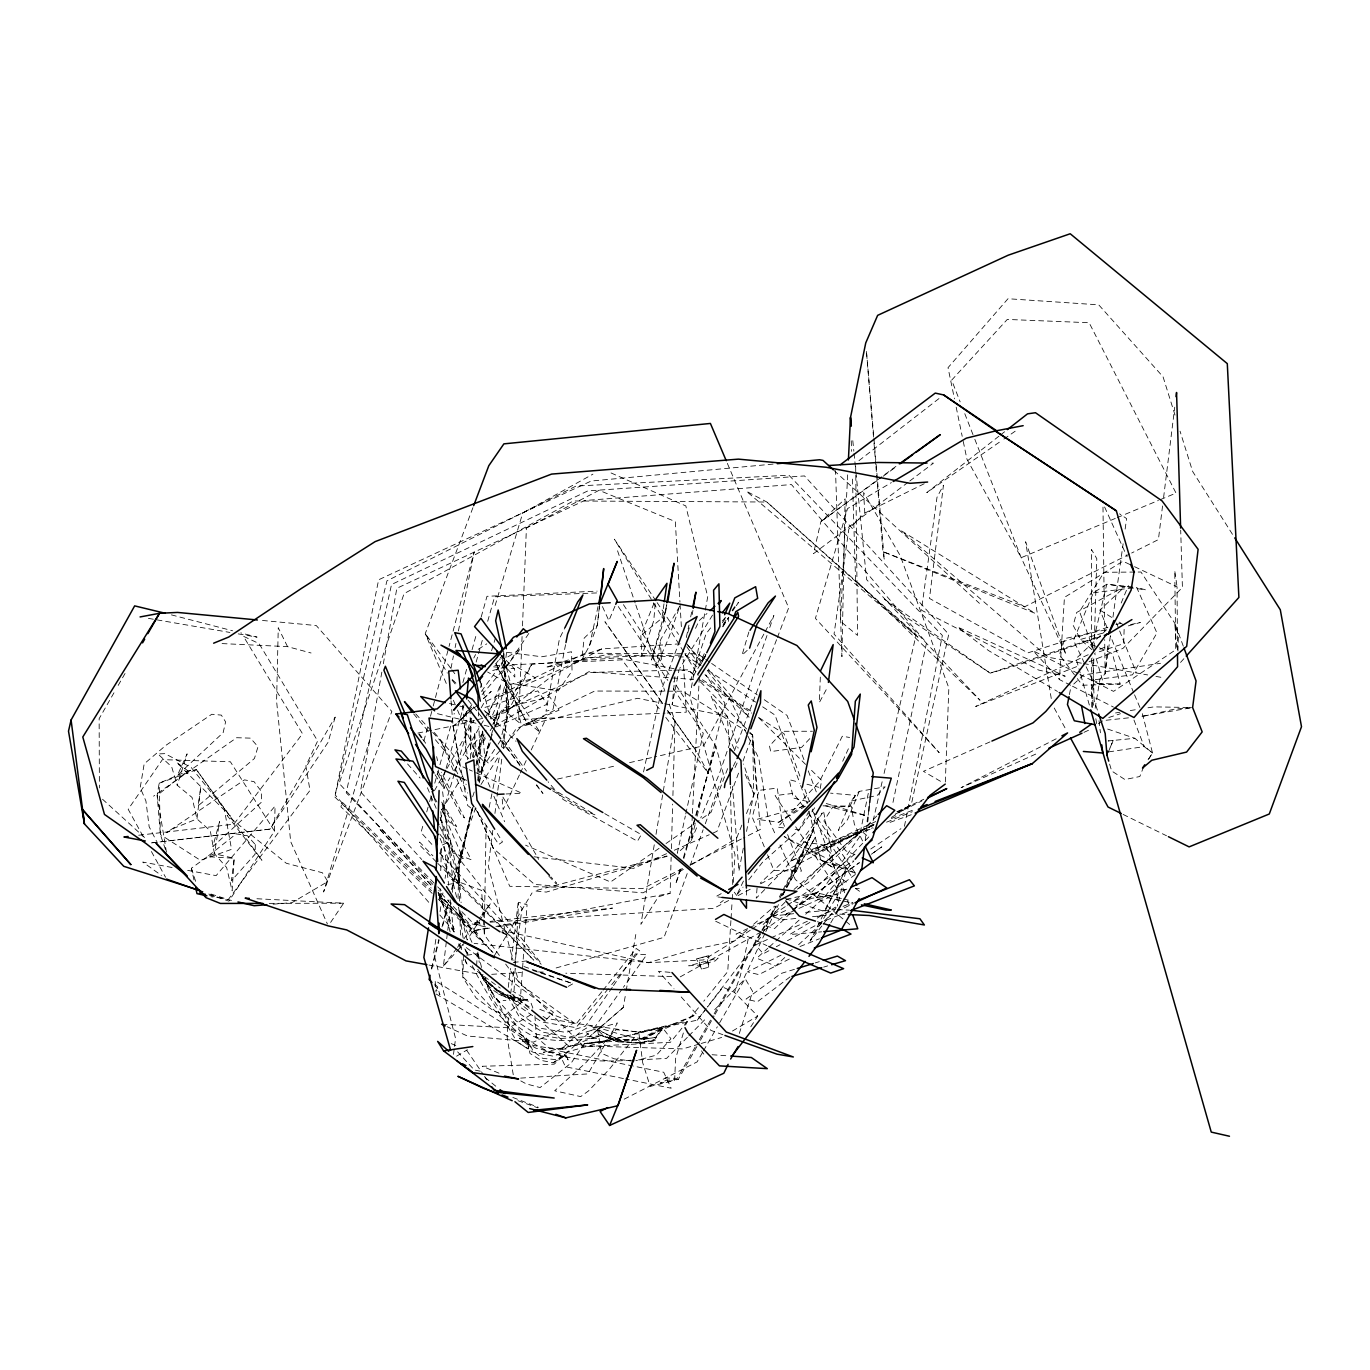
<?xml version="1.0" encoding="UTF-8"?>
<svg xmlns="http://www.w3.org/2000/svg" width="1370" height="1370" viewBox="0 0 1370 1370"><rect width="100%" height="100%" fill="white"/><g stroke="black" fill="none" stroke-linecap="round" stroke-linejoin="round"><path stroke-width="0.75" stroke-dasharray="5 3.75" d="M499.399 955.472L484.346 934.802L484.483 919.869M484.5 917.746L486.196 821.829M470.578 758.5L471.16 716.904M708.632 967.271L708.804 955.695L698.083 958.52L701.611 969.087L708.632 967.271L707.125 956.106L696.422 958.897L701.611 969.087M208.805 894.045L228.91 901.169L274.479 831.042L275.062 806.091L216.118 875.635L186.765 870.207M458.025 898.686L458.796 867.107L472.496 807.375M466.348 711.441L465.269 755.007L469.225 759.185M654.261 844.793L640.886 924.356L658.371 896.802L670.118 893.291L671.146 857.192M671.386 848.698L672.653 804.087M672.91 795.593L675.016 721.271L668.937 703.221M1092.37 707.554L1093.825 658.645M1094.15 648.01L1096.788 558.703L1091.496 549.49L1091.633 649.842M439.821 900.073L440.147 889.558M440.729 870.669L441.5 845.461L450.764 840.906L445.096 878.341M1177.943 651.024L1178.405 635.235L1174.724 623.127L1140.97 572.026L1136.86 572.043M1124.136 629.395L1123.657 643.643L1095.657 652.976M945.334 781.945L948.845 687.963L900.261 555.758L863.597 492.515L864.812 513.065L848.852 528.923L834.056 634.053L939.186 752.644L815.424 618.367L847.533 508.612L891.373 482.6M820.322 677.105L819.328 702.553L827.874 686.61M522.073 636.553L518.75 719.524L665.067 713.119M522.501 625.919L526.405 528.049L599.067 490.306L675.324 521.61L679.948 602.081M463.711 955.643L462.735 977.375L476.144 998.028L492.755 1010.169L505.53 1014.862L523.854 1000.305C507.037 1000.562 487.823 990.989 481.007 974.755L498.355 992.445L516.73 1001.71L498.714 994.106M847.67 474.842L840.444 621.278L857.551 635.406L855.668 465.338M476.657 965.61L477.257 953.777L465.646 955.387M515.188 968.436L513.459 1002.549L541.749 1021.951L575.965 1027.637L608.52 988.438M515.291 966.295L518.545 902.316L527.073 904.731L520.257 1000.802L532.262 1009.005M692.329 815.492L691.028 841.009L677.277 853.253L685.342 816.006M692.432 813.369L699.317 677.328M473.284 757.216L474.637 732.179L478.575 781.037L477.616 777.064M728.463 621.415L728.72 617.236M1070.604 685.257L1059.421 679.554L1064.439 597.388L1122.92 561.203L1132.579 565.776M730.912 920.623L727.727 971.604L703.769 1001.196M731.049 918.499L732.111 901.511M732.248 899.388L732.642 893.017M733.31 882.383L735.039 854.777L689.795 696.422L707.708 596.789L685.822 505.924L609.941 472.462M655.151 603.845L653.781 620.678L641.811 656.196L640.835 635.594L653.952 603.417M757.079 887.948L756.24 898.223L766.652 887.572M477.787 779.821L482.377 731.563M674.93 676.592L672.156 704.899L679.058 669.913M599.409 606.448L597.269 625.405L589.562 645.595L581.702 659.98L584.151 638.163L597.269 625.405L599.649 605.352M508.27 987.359L510.479 968.419M511.472 959.993L518.083 903.172L522.021 908.481L514.247 966.723M865.189 840.649L867.193 823.695M868.203 815.201L868.7 810.971M869.214 806.724L869.71 802.495M465.731 941.55L443.401 966.073L446.466 940.796M446.723 938.673L447.493 932.354M447.75 930.247L451.055 902.847M452.34 892.315L453.367 883.89L442.493 790.593L449.942 777.852M1162.548 505.958L1158.404 539.592L1131.654 553.018M1163.592 497.55L1174.741 407.198M492.806 830.323L488.302 866.165L513.065 960.575M494.93 813.455L497.567 792.357M497.841 790.25L501.814 758.62M503.132 748.071L508.698 703.786L502.054 655.733M506.54 652.668L505.136 663.697L503.321 655.528M453.504 1054.352L454.275 1048.392M454.532 1046.406L455.559 1038.477L433.759 953.212L435.968 938.655M510.65 993.764L513.973 968.795M1110.351 636.057L1105.128 673.8L1099.99 679.058L1094.836 710.157M1112.954 617.168L1123.126 543.77M1125.147 529.077L1126.602 518.596L1119.564 513.836M663.988 603.827L661.898 618.178L640.835 635.594M475.938 765.761L482.137 731.443M440.061 911.615L442.904 892.897M440.164 853.921L441.5 845.461M193.975 879.968L191.389 868.255L207.384 856.644L214.439 853.733L234.201 858.305L232.129 890.877L226.649 867.553L214.439 853.733L219.594 821.555L212.847 846.609L261.636 801.998L261.242 791.278L254.084 781.671L244.494 779.872L166.455 832.72L175.12 827.754L196.972 818.917L200.808 786.842L198.102 805.868L254.443 758.483L258.005 746.718L250.453 738.139L236.65 737.711L153.577 796.175M692.261 614.496L692.912 610.421M656.024 667.07L660.683 639.619L679.931 605.763L668.646 638.163L656.024 667.07L661.693 658.782L660.117 642.239M656.024 834.33L675.016 721.271L667.635 710.79M623.299 1007.464L589.22 1036.902L623.299 1007.464L625.799 992.873M626.158 990.801L635.8 934.511M794.634 872.245L812.821 831.35L815.287 817.085M820.219 788.538L821.623 780.386L809.636 768.433M381.836 672.139L360.43 791.654L421.737 859.521M383.326 663.748L396.855 588.278L584.579 500.529L791.466 484.569L926.514 642.872L892.658 803.95M666.847 604.735L651.435 660.032L663.491 621.518L666.488 604.872M743.311 848.133L738.909 871.115L732.522 786.294M746.53 831.436L753.74 793.829L752.627 735.091L748.157 730.535M565.553 644.654L553.069 709.215L546.013 711.201L559.474 638.66L564.954 627.648M1069.405 694.607L1070.963 686.661M904.44 826.298L942.372 635.457L788.932 475.219L576.085 486.042L386.922 580.88L335.222 795.011L430.043 903.789M450.97 668.372L453.453 655.905M455.114 647.582L455.936 643.438M458.419 630.953L474.14 551.956L449.035 646.434M489.158 807.272L492.549 790.644M492.977 788.555L499.742 755.298M501.437 746.992L509.041 709.557L531.834 664.193L616.14 657.891L677.619 669.365M868.272 793.333L859.281 837.31L815.698 899.354L822.89 898.806L853.87 860.874M686.301 637.512L688.922 625.148M690.668 616.894L692.415 608.657M663.491 621.518L667.087 604.804M589.562 645.595L598.159 605.934M685.788 813.934L703.255 733.258L672.567 687.5M643.523 771.961L661.607 689.487L678.27 644.499M459.515 901.135L458.796 867.107L472.444 807.666M882.143 781.756L873.033 821.127L794.001 889.421M884.061 773.468L916.188 634.653L766.84 502.019L746.359 491.213L917.934 637.17L766.84 502.019L573.328 500.975L404.064 593.638L339.143 783.4L432.834 884.386M838.389 901.991L846.626 867.741L810.167 940.967L821.846 925.983M501.968 734.577L508.441 708.221L506.147 680.582L496.026 719.01L492.738 724.387M695.069 824.552L691.028 841.009L697.518 825.596M697.09 816.314L724.867 703.153L705.858 674.948M431.464 968.402L438.862 939.358M442.03 926.908L448.898 899.936M451.535 889.575L472.136 808.677M479.003 781.705L489.039 742.3M493.782 723.634L497.704 710.413L494.022 724.884M431.704 969.087L439.102 940.111M442.801 925.623L449.137 900.792M452.305 888.376L472.89 807.666M479.226 782.835L490.854 737.3M491.368 735.245L493.491 726.956M423.929 740.913L427.748 726.545M430.488 716.27L432.663 708.05M433.211 705.995L448.487 648.49M422.731 826.315L421.001 832.463L433.879 846.591M426.738 811.93L429.033 803.728M429.615 801.673L431.327 795.508M434.769 783.178L439.359 766.755M439.941 764.7L454.275 713.359M462.889 682.551L466.913 668.183M472.068 649.705L476.092 635.32M481.247 616.842L486.984 596.31L597.132 591.121M445.575 770.094L442.116 782.321L436.893 773.057M446.158 768.056L464.036 704.848M476.161 662.035L482.514 639.602M487.703 621.261L494.621 596.789L598.262 592.885M680.873 868.974L675.701 884.129L680.428 867.878M683.784 858.716L695.446 817.753M696.029 815.715L715.859 746.068L673.749 681.626M683.373 857.74L695.189 817.119M695.789 815.099L715.859 746.068L723.36 774.016L703.837 827.788M748.876 631.998L742.009 655.185L748.088 649.534M495.101 605.591L522.689 513.099L592.919 474.157M369.951 739.098L323.56 891.99L391.854 711.458L316.282 625.559L259.495 620.182M440.249 820.51L454.48 773.451M455.097 771.396L471.177 718.205M480.459 687.517L481.692 683.424M491.59 650.699L495.306 638.42M683.356 1032.997L675.581 1058.65L674.639 1080.553L650.202 1086.376L642.684 1062.692L638.745 1032.021L615.969 1029.675L585.949 1062.623L554.662 1090.76L580.692 1096.599L588.398 1091.017L609.53 1069.062L638.745 1032.021L686.935 1021.164L685.736 1025.102M687.808 632.597L690.292 624.6M214.439 853.733L210.295 830.819L196.972 818.917L192.057 797.46L177.209 785.233L187.125 753.86L177.449 775.3L223.139 732.659L225.605 721.887L221.341 715.106L211.768 714.267L165.907 745.314L144.175 763.878L140.185 787.75L145.922 800.988L149.142 826.709L156.608 841.351M739.321 1033.459L752.644 991.469L745.109 978.591L718.411 1024.88M472.65 796.792L474.602 790.781M477.873 780.763L490.306 742.677M495.529 726.648L500.118 712.606L589.99 672.464L671.797 670.255M766.994 635.509L719.421 773.571L700.772 817.89M769.752 627.494L773.879 615.49L764.854 632.238M750.794 1026.815L757.713 1016.078L734.508 992.428L740.434 975.474L748.191 939.255L735.998 934.1L747.592 928.603M487.103 748.945L489.895 741.101M490.58 739.149L493.371 731.306M494.073 729.337L497.55 719.541L531.834 664.193M475.801 807.495L467.084 831.641L457.837 873.461L459.669 882.263L481.623 890.414L483.302 917.9M687.209 873.598L664.073 937.337L553.035 968.83M690.103 865.635L703.118 829.775M738.533 773.159L717.007 831.299L711.184 833.885M742.985 761.138L752.627 735.091L747.232 731.717M472.924 507.671L425.248 633.625L446.74 684.572M727.641 768.604L711.064 812.273L697.193 821.88M734.423 750.726L776.619 639.567M777.372 637.581L788.675 607.818L727.059 462.683M704.385 658.353L705.892 654.535M1143.71 766.652L1139.823 776.516L1124.924 779.547L1111.669 770.985L1108.724 761.121M488.097 715.637L500.735 684.024L497.498 703.495L490.974 718.753M741.855 825.117L736.461 838.594L690.703 865.172M746.479 813.574L756.497 788.555L752.627 735.091L760.367 829.432L743.276 838.029M859.213 791.398L847.533 819.654L838.371 830.46L850.736 801.125L859.213 791.398L885.14 786.825L877.262 795.405L850.736 801.125M1121.191 603.023L1128.4 585.606M614.976 606.139L608.896 620.678L602.166 605.951M1132.647 586.959L1106.772 584.236L1093.363 592.816L1073.515 640.338L1085.263 664.895M1108.039 752.712L1113.176 740.451L1108.193 740.947L1134.839 738.293L1152.547 753.055L1148.129 759.853M1110.06 747.814L1113.176 740.451M478.712 747.335L486.059 730.176M704.3 653.661L699.128 665.135L705.481 654.483M842.687 761.275L849.742 745.811M722.418 622.751L726.785 616.055M695.532 628.368L699.077 620.713L706.971 613.52M735.005 767.594L738.447 760.127M764.888 933.535L742.283 981.742L712.588 1011.813M765.796 931.617L778.451 904.628M782.972 894.987L785.695 889.198M786.585 887.263L812.821 831.35L779.342 897.059M519.418 774.958L503.115 809.55L502.054 797.289M520.326 773.04L526.662 759.596M531.183 749.972L546.579 717.315L523.751 725.775L637.632 698.289L662.652 703.307M743.448 881.064L736.495 895.449L743.019 887.126M733.327 766.207L736.101 760.47M776.191 905.93L761.155 936.532L707.485 1006.796M779.941 898.292L784.633 888.719M785.575 886.818L812.821 831.35M701.08 664.039L705.79 654.637M473.815 657.994L475.578 654.517M809.071 811.006L799.395 829.398L762.593 862.158L748.243 880.465M763.861 634.104L703.701 745.742L654.278 757.011M434.461 790.678L445.901 770.402M446.928 768.57L473.951 720.637M481.23 707.742L484.346 702.211L585.264 653.233L682.757 653.713M678.321 1079.354L666.248 1080.313L660.203 1083.088L678.321 1079.354L699.351 1042.176M700.412 1040.31L714.095 1016.146M715.14 1014.279L776.156 906.461M782.476 895.295L815.099 837.669L786.894 886.424M830.785 922.866L834.929 915.571M695.189 1047.005L677.277 1078.378L665.152 1077.967L666.248 1080.313M699.402 1039.625L713.119 1015.632M714.164 1013.783L775.3 906.717M781.636 895.655L785.849 888.257M113.967 692.792L99.137 718.685L99.393 787.99M118.197 685.411L125.612 672.464M702.399 1052.657L697.073 1061.921L622.905 1099.819M703.478 1050.807L717.349 1026.746M454.189 770.574L479.723 726.905M480.784 725.09L483.987 719.627M485.048 717.812L496.745 697.792L586.6 657.617L683.082 655.031M712.554 615.096L679.726 668.32M810.167 940.967L838.046 894.404L811.331 898.377L795.867 905.707M494.313 955.763L532.057 892.915M722.898 626.826L728.326 617.836M485.083 736.94L476.315 751.291L479.226 772.594L496.933 745.982M441.876 809.875L463.848 773.862M473.729 757.661L485.819 737.848M490.203 730.655L492.395 727.059M705.053 656.744L690.668 680.154L706.132 633.711L712.349 625.662M481.007 784.496L499.022 755.863M503.526 748.705L515.908 729.028L594.683 691.045L665.786 691.182M481.778 917.146L467.119 940.025L459.755 909.954M482.908 915.383L490.785 903.07L481.829 914.989M722.709 626.313L728.378 617.716M736.324 605.711L738.601 602.269L735.878 605.403M498.115 744.201L500.461 740.656M1148.077 759.751L1152.547 753.055L1141.981 712.314M723.137 624.514L727.812 617.528M528.82 633.437L500.958 674.691L525.926 720.911L540.088 732.316L500.958 674.691L495.889 663.697L502.413 655.357M330.615 922.404L343.63 903.207L255.642 898.686M814.688 807.769L799.326 830.014L793.435 829.227M612.287 987.325L585.538 1025.993L565.861 1032.415L541.116 1028.373L520.36 1014.177L510.376 995.836M613.503 985.578L635.406 953.948L646.726 954.77L623.401 987.256M472.256 965.627C484.997 992.034 502.191 1016.095 516.764 1041.679L533.016 1052.228L552.744 1056.099L606.619 1040.806L661.231 1027.671L606.619 1040.806L584.185 1043.58L641.674 1039.179L695.549 1014.93L662.892 1028.185L655.083 1039.145L639.944 1043.032L623.555 1041.902L606.978 1037.004L624.514 1041.799L638.66 1042.707L656.196 1040.378L639.944 1043.032M622.185 988.969L592.713 1030L569.012 1037.295L542.588 1032.072L519.624 1017.465L507.294 995.767M467.701 710.465L461.467 719.113L453.915 725.74L433.879 729.816M468.951 708.735L472.684 703.546M481.418 691.456L505.102 658.61L520.686 648.866L482.12 694.607M655.733 1037.313L663.645 1026.592L638.232 1040.327L618.384 1039.333L604.307 1033.357L595.539 1027.449C615.627 1031.439 634.635 1042.039 655.733 1037.313L638.232 1040.327M443.401 966.073L456.21 949.05M457.494 947.338L462.615 940.539M463.899 938.827L480.545 916.684M505.667 964.069L520.72 984.722L574.51 1023.236L639.31 1032.261L697.261 1020.17L706.201 1008.474M697.261 1020.17L706.269 1008.611M707.554 1006.967L722.983 987.154L734.508 992.428M823.147 924.322L836.128 907.693M601.79 991.777L576.616 1023.39L545.979 1018.372L540.842 1014.862M603.108 990.116L636.245 948.502L639.704 950.883L609.873 986.811M698.443 1007.772L670.478 1042.296L583.894 1046.646L518.459 981.108L515.223 968.795M482.651 733.447L471.948 746.273L488.713 763.467L501.214 749.202M493.354 720.637L504.04 707.81L549.695 696.851L559.029 710.174L522.056 725.415L502.602 747.609M466.982 712.571L461.467 719.113L474.003 707.451M468.352 710.944L472.479 706.047M722.298 621.004L726.374 616.312M1180.546 662.429L1184.81 657.668M809.807 738.635L801.604 747.369L770.711 751.582L769.478 745.982L783.075 731.289L812.444 731.255M876.766 816.006L829.535 863.254L840.872 865.96L870.07 835.631M546.407 1019.537L553.463 1012.31L462.546 944.821M768.142 886.047L784.496 869.316L812.581 829.809L822.308 812.924L792.322 853.013L760.299 883.033M785.01 902.248L762.73 924.921L774.615 928.535L827.925 876.166L857.414 852.037M798.385 888.65L817.684 869.008L861.285 830.922L869.059 837.395M687.346 1037.364L666.556 1058.411L633.214 1060.14M688.836 1035.874L706.646 1017.824M1107.165 627.888L1099.99 610.078L1125.164 586.257L1076.683 612.458L1073.189 625.405L1080.468 639.447L1094.133 651.623M1106.583 629.738L1076.084 658.593L1080.177 672.944M483.404 698.7L491.231 691.405L483.456 698.563M1073.772 684.058L1083.567 674.948L1160.493 663.32M784.753 957.527L775.523 966.09L756.788 958.195L767.817 948.263M798.607 944.701L832.481 913.345M467.906 712.862L453.915 725.74L486.727 717.315M469.465 711.441L474.123 707.143M769.392 946.841L799.344 919.904M805.663 914.218L819.842 901.46L846.9 889.113M747.232 929.836L734.32 940.985L703.426 959.959L648.387 962.682L474.123 943.365M753.671 924.253L774.649 906.135M998.987 436.157L926.771 492.618L1002.121 440.284M1000.665 434.838L1005.7 430.899M858.973 460.645L940.351 397.505M720.26 902.83L723.326 900.484M789.959 976.981L757.353 1001.812L746.051 999.09L781.14 973.436L795.199 969.104M908.104 482.274L813.455 553.703L820.887 521.593L845.119 498.868L841.916 656.675L835.512 470.595M909.8 480.99L933.467 463.128L929.185 463.077M553.206 1062.777L565.964 1054.934L555.86 1059.609L542.726 1058.393L533.101 1051.201L527.621 1039.573L522.552 1041.697L522.295 1039.95L526.833 1039.59L529.967 1053.461L541.064 1060.38L553.206 1062.777L564.286 1054.609L565.964 1054.934L568.139 1059.969L564.286 1054.609L568.139 1059.969M855.377 874.454L826.264 895.894L785.472 914.612L790.627 910.981M895.911 466.399L820.887 521.593L881.441 477.479M883.17 476.229L897.007 466.142M763.741 930.487L791.517 910.81M793.247 909.577L859.23 862.843M871.388 854.229L881.8 846.865L871.474 854.109M1098.415 723.805L1102.987 720.586L1129.411 717.743M792.339 909.766L859.435 862.586M1003.885 439.068L1017.893 429.324M659.073 848.338L610.54 882.006L525.583 845.204M666.008 843.526L695.463 823.096M804.327 806.245L757.113 819.328L778.725 822.24L810.132 800.765M750.28 930.23L734.32 940.985L690.908 950.112L648.387 962.682L502.259 930.572M752.044 929.031L785.712 906.341M787.493 905.142L853.048 860.942M870.772 849.006L900.895 828.696M478.233 649.294L486.778 643.849M891.373 817.479L911.17 805.115L948.742 634.293L804.498 475.921L587.833 490.905L391.512 584.528L346.216 792.768L436.225 885.294M530.806 1014.759L509.212 1027.842L443.743 1024.298M778.725 822.24L806.382 805.663M809.875 922.472L789.668 934.528L821.589 931.823M817.222 918.088L835.58 907.128M456.587 1056.184L467.41 1049.763M732.488 1031.028L757.713 1016.078M797.323 889.113L808.18 882.725L832.977 855.411L821.983 844.588L802.991 841.968M662.892 1028.185L637.769 1042.912L617.921 1041.902L598.519 1034.487L617.116 1040.07L641.674 1039.179L662.892 1028.185L670.94 1038.717L656.521 1055.071L635.971 1060.705M683.39 869.419L643.112 892.812L534.523 884.421L493.234 848.321L476.075 808.334M494.262 725.98L588.775 671.762L693.528 679.486M473.438 708.067L476.743 706.167M568.225 986.383L573.02 983.694L520.805 965.456M680.239 976.861L761.874 931.532M721.219 893.651L715.637 896.716L721.887 897.401M680.154 643.831L601.687 648.952L552.315 675.77L505.188 712.571L488.782 716.784M768.878 950.746L763.313 953.777L755.486 944.957L769.067 938.758M776.31 946.721L780.027 944.701M787.459 940.676L822.771 921.53L848.664 911.444M728.652 900.501L713.616 908.379L490.135 922.181M738.07 895.586L751.24 888.702M760.641 883.787L873.529 824.774M898.001 811.999L911.17 805.115L897.932 811.828M1056.184 738.79L961.106 787.681L1039.111 752.575M789.308 959.051L758.809 974.618L747.489 971.878L781.037 955.181M873.341 824.295L814.739 854.007L874.077 824.62M1129.736 553.977L1024.64 606.773L882.948 551.648L875.927 466.468M682.483 868.58L642.581 888.633L509.743 886.304L476.195 808.523M690.069 864.761L741.375 838.988M788.486 951.465L792.22 949.615M895.124 814.191L921.924 800.919M864.812 513.065L925.726 482.993M749.51 927.678L788.144 909.372M836.231 911.598L853.082 903.721M875.772 821.52L789.411 861.576L872.673 827.805M896.888 811.725L923.774 799.275M1088.242 654.723L975.645 706.475L1079.149 665.666M1099.887 649.363L1107.662 645.801L1105.128 673.8L1104.682 639.602M771.002 937.868L807.889 921.034M1083.944 732.351L1091.736 728.823M496.111 726.922L547.161 704.197L537.828 690.874L482.171 708.273M666.522 853.698L633.522 868.357L532.159 856.575M674.297 850.256L709.232 834.741M989.962 741.906L923.431 771.327L943.433 783.024M911.255 814.739L887.469 823.284M1115.266 518.442L1021.198 557.676L966.946 459.207L962.63 438.417M1117.235 517.62L1158.386 500.461M1160.339 499.639L1176.025 493.097L1089.133 322.721L1007.293 319.433L951.653 380.158L960.147 401.855M886.544 822.188L912.317 811.725M817.599 916.598L835.186 909.543L802.032 912.694M842.995 906.409L852.774 902.487M799.994 946.516L819.465 938.758M1089.116 661.744L1122.955 648.404L1182.413 587.387L1180.7 530.173M873.512 825.476L811.948 849.451L873.563 828.096M891.373 818.506L915.211 809.225M841.42 898.514L816.486 892.778L794.566 900.604L790.404 899.953M1100.35 636.759L1016.352 665.58L990.185 673.149L907.077 617.716L884.318 599.118L990.185 673.149L1100.709 635.971M601.687 648.952L545.671 667.447L606.893 654.637L676.215 656.744M1108.792 717.503L1120.523 713.701M1107.902 627.272L1027.877 652.874L929.494 598.433L943.45 485.22L936.994 497.344L921.411 610.181L1038.631 670.05L1065.209 676.249L957.63 627.066L988.421 650.51L1057.435 691.456M1115.916 624.72L1121.91 622.802M815.287 962.887L819.311 961.654M667.053 856.284L546.322 892.093L534.728 890.894L666.95 855.976M699.128 1044.094L682.722 1048.923L567.916 1045.361L542.571 1022.774M701.183 1043.478L721.682 1037.45M823.678 967.083L827.651 965.901M492.686 670.529L513.219 664.758L535.653 678.013L510.034 684.452L487.6 672.019M1102.439 633.231L1080.468 639.447L1097.404 646.982M1128.383 625.867L1140.371 622.477L1130.181 624.651M1143.642 716.219L1174.518 709.129L1192.619 707.537L1139.583 716.647M557.487 779.068L617.202 765.453M629.566 762.645L652.223 757.473M786.243 899.285L816.486 892.778M1105.71 629.857L1064.952 638.523L1059.438 654.74L1076.015 676.883M417.85 733.07L431.875 730.21M1108.775 751.873L1144.207 746.599L1152.547 753.055M447.63 884.609L459.669 882.263L441.911 803.008L471.194 859.709L452.939 852.962L439.753 826.538M487.532 928.038L472.838 930.846L439.102 898.104M495.923 926.445L670.118 893.291M1115.54 712.965L1119.752 712.263M489.501 928.124L472.838 930.846L478.729 933.963L438.828 895.449M497.841 926.771L612.493 908.104L490.015 921.393M1130.301 710.55L1136.192 709.626M1147.974 707.793L1153.865 706.869L1190.564 707.502M1086.153 666.796L1092.472 680.017L1132.493 674.845L1156.948 632.974L1136.638 587.37L1145.628 589.871L1106.772 584.236L1092.335 645.287L1092.472 649.517M1093.363 592.816L1132.511 587.901M138.713 835.238L233.808 824.192L302.513 733.755L243.363 636.245L259.05 643.575L317.652 740.964L305.887 765.881L309.98 790.404L228.293 899.542L208.189 893.154M793.692 913.67L770.728 916.307L783.16 919.818L797.837 918.26M513.288 962.459L529.659 960.61M479.449 922.541L473.112 923.226L459.84 909.577M812.496 916.701L833.457 914.475M773.074 464.087L591.189 481.024L378.634 579.784L334.811 796.946L431.43 890.671M273.109 904.183L291.998 902.642L327.79 881.561L322.412 872.758L286.296 863.254L227.095 815.424L261.927 860.257L196.475 769.717L187.93 770.865L159.177 783.212L157.156 795.371L160.393 834.587L166.506 852.637L157.156 795.371L187.93 770.865L176.507 762.268L230.383 816.229L191.115 767.354L164.88 753.637L157.892 753.945L171.661 766.789L177.209 785.233M845.632 889.404L837.858 889.969L792.562 822.137M855.36 888.702L859.264 888.428M479.5 922.832L473.112 923.226L481.641 925.829L475.938 919.51M491.71 974.327L521.405 972.477M520.651 1078.104L587.918 1073.909L617.459 1022.945L591.84 1030.171L554.216 1064.165L482.24 1066.271L500.992 1073.994M631.125 1060.243C603.913 1061.87 575.691 1061.613 549.832 1052.091C513.973 1036.474 489.535 1004.124 462.957 976.793L461.844 958.007M506.061 793.966L521.85 793.196L469.345 769.769M494.827 665.546L621.963 659.861L660.631 710.636M667.173 713.016L686.267 712.177L683.219 659.244M1099.288 647.804L1112.457 653.678L1120.18 684.058L1082.437 685.24L1077.3 678.561M673.886 670.204L688.579 669.81L694.539 675.889M1134.822 572.061L1104.032 572.283L1079.543 611.602L1094.065 651.247M269.256 903.361L343.63 903.207M667.875 691.182L682.517 691.216L745.434 730.587M822.993 805.834L849.965 806.108L855.24 795.353L830.562 793.144M596.584 1038.374L589.716 1038.255L593.707 1037.689L559.611 1049.814L532.947 1045.396L511.832 1030.685L496.556 998.73L499.725 1002.189L493.354 996.281L494.844 997.565M221.752 898.155L210.877 896.733M678.321 656.812L686.73 657.069L698.888 668.8M671.762 976.622L565.793 973.197M837.344 909.594L849.52 910.159M222.077 643.592L287.529 646.64L311.058 652.993M839.759 914.132L846.078 914.424M538.359 971.895L544.695 972.186M712.075 1054.729L728.6 1055.893M503.115 1000.425L505.907 1000.614M493.628 666.847L514.366 668.731L514.863 677.071L502.293 663.217L500.855 657.668M670.05 972.34L658.422 971.296L674.023 988.866M633.916 1061.271L614.205 1058.839L601.601 1053.342L597.594 1029.846L590.436 1025.736L580.794 1031.507L560.861 1049.506L566.187 1048.821L548.908 1047.964L535.738 1036.593L536.612 1039.813L534.728 1013.029M506.883 652.308L541.732 656.761L571.564 651.778L572.043 670.923L558.241 690.84L508.578 682.996L499.622 658.987M783.623 827.908L777.732 827.12L819.517 781.499L842.31 736.221L849.606 737.471M148.422 618.384L229.903 632.443M238.26 633.882L257.063 637.136L240.76 632.889M1081.375 663.166L1048.221 657.257L901.443 530.858L1035.138 613.332L882.948 551.648L884.335 559.748L875.944 461.964M1083.447 663.525L1147.666 674.948M1155.955 676.42L1164.243 677.893M429.015 965.045L483.233 974.858M172.106 867.501L142.754 862.072L161.454 875.447M679.657 669.742L689.915 671.66L695.258 675.119M480.271 972.974C490.871 989.226 508.801 997.685 527.621 999.877L512.911 991.366M1120.18 684.058L1094.493 683.339L1090.948 689.829L1094.099 708.393M664.724 703.735L727.247 716.304L738.122 748.123M513.904 997.12L527.621 999.877M623.47 1078.55L565.45 1066.768L558.035 1050.773L663.714 1072.248L671.146 1088.225L625.542 1078.961M480.339 1071.186L474.311 1069.97L457.631 1051.852M810.03 894.011L853.185 903.138M485.562 926.891L468.865 923.226L438.606 890.603M843.509 898.994L851.815 900.912M209.576 895.329L233.927 900.998M864.624 815.287L823.387 805.389M449.48 703.563L457.7 705.584M459.755 706.098L463.865 707.108M807.392 801.467L793.401 798.025L789.154 779.633L799.053 782.201M437.458 713.684L475.972 723.24M484.089 725.244L492.19 727.264M523.854 1000.305C506.455 997.086 489.467 988.626 479.962 973.162M806.964 784.239L818.815 787.305M523.648 999.946L530.55 1001.727L533.341 1009.262M171.404 614.873L232.592 630.765M826.247 803.505L864.556 815.133M817.445 921.719L821.469 922.969M785.027 898.549L824.089 911.375L841.796 878.855L848.629 883.633M532.69 970.388L573.02 983.694M1107.662 729.063L1134.839 738.293M722.932 1034.727L710.91 1030.394L679.708 995.254M517.963 1100.709L537.913 1107.868M512.842 1097.456L538.359 1107.285M809.173 811.571L820.716 859.761L855.479 873.324L816.897 817.496M539.797 1009.313L573.979 1023.013L533.581 1042.108L467.341 1035.977L447.134 1026.712M623.555 1041.902L597.594 1029.846M617.921 1041.902L603.862 1035.925L596.755 1029.247M451.227 1043.615L457.015 1046.098M1092.472 680.017L1103.878 684.931L1094.647 653.216M854.897 854.76L845.718 850.753L823.935 820.99L832.515 807.375L851.249 806.125L854.349 824.226L863.357 842.584M462.067 778.331L469.67 781.705M467.393 768.912L459.618 765.436L452.836 723.411M501.797 932.662L507.225 935.111L501.968 931.771L507.225 935.111M1134.514 566.683L1177.053 586.839L1177.464 649.894M715.722 921.291L766.909 945.66M1123.126 814.431L1166.504 835.751M1078.053 673.458L1033.237 650.853L1059.421 679.554M1079.92 674.4L1113.536 691.37L1175.734 649.774L1174.758 570.708L1177.053 586.839M1072.47 686.199L1113.502 707.091M499.108 992L514.983 1000.117L499.228 991.572L484.278 978.608M855.479 873.324L784.102 836.488L834.553 868.58L823.37 810.423M520.788 1080.896L526.166 1083.858L540.105 1087.557L571.29 1062.88L583.86 1044.197L606.619 1040.806L577.027 1044.625L543.359 1052.28L555.689 1052.725L535.875 1048.187L519.281 1038.1L530.43 1047.125L508.647 1014.057L507.106 1037.141L513.27 1074.868M604.701 813.592L641.331 834.638L637.444 841.248L563.087 799.463L548.103 781.739M436.157 994.004L528.717 1048.923L526.525 1038.169L435.146 980.577L436.02 992.086M550.723 787.699L595.231 814.996L584.596 810.475L552.315 790.524M1099.99 610.078L1112.132 617.699M1119.067 622.066L1124.256 625.337M699.813 679.948L751.77 713.136M758.946 717.709L784.034 733.738L801.125 779.342M820.716 859.761L834.553 868.58L812.256 809.088M485.408 711.732L497.55 719.541M702.399 679.743L754.134 713.188M685.188 654.98L701.029 665.58M708.085 670.307L755.641 702.108M762.679 706.834L775.009 715.072L799.926 783.434M709.865 662.241L697.587 653.781L684.863 653.713L698.203 675.496M711.629 663.457L757.233 694.881M764.254 699.727L787.065 715.431L805.217 762.936M855.445 888.411L862.278 893.189M464.961 959.634L466.536 963.555L500.255 988.112M510.376 995.476L529.899 1011.488M470.749 807.889L467.667 805.474L453.059 726.288L451.055 700.841M503.783 653.644L507.088 712.845L521.216 724.25L504.091 658.61L503.646 651.264M511.815 994.123L530.07 1008.902M485.083 1077.539L496.694 1086.941M837.464 914.407L795.285 879.506L779.102 842.961M839.091 915.742L850.445 925.144M586.685 1033.014L588.655 1034.71M102.544 799.241L144.552 837.498M834.073 470.509L979.447 603.348M434.564 984.037L437.441 986.674L439.907 994.791L436.294 989.671M466.999 798.864L463.985 796.021L456.672 778.554M432.166 893.36L340.942 806.844L342.14 802.101L431.156 888.034M438.349 899.217L493.2 952.629M704.968 674.674L749.082 717.212L708.273 669.091M452.34 679.64L456.895 684.041M484.175 710.482L516.01 741.341M758.62 717.674L808.129 766.943M436.396 861.935L419.922 845.324L419.58 842.036L432.92 855.839M437.886 863.442L533.752 960.147L440.335 863.511M700.498 681.952L746.667 729.011M499.896 653.969L514.366 668.731M437.698 886.818L442.133 891.373M548.822 876.115L556.151 883.873L556.717 883.051L550.894 876.868M434.804 985.578L437.664 988.661M501.283 655.562L504.091 658.61L507.088 712.845M431.105 885.003L378.925 828.37L430.899 884.986M438.349 892.88L484.723 943.211M415.761 713.941L431.327 730.878M432.732 732.419L441.226 741.667L467.701 793.11M438.109 892.863L492.96 952.612M439.599 852.876L541.15 964.309M407.558 763.963L420.145 778.057M496.556 998.73L515.925 1020.804L536.252 1034.162L560.124 1038.529L601.687 1035.72C579.373 1041.56 555.929 1042.69 533.564 1036.542C510.376 1024.229 490.785 1004.689 485.237 978.266M439.804 914.989L455.131 932.593M687.877 645.03L701.474 661.059M434.307 732.522L454.018 755.897L466.125 784.565M413.637 713.924L428.604 731.666M435.403 739.749L446.278 752.661M451.997 680.034L457.34 686.695M468.043 700.036L482.771 718.377M500.17 740.057L521.576 766.738M536.287 785.096L542.982 793.435L536.646 784.839M499.844 1002.823L490.46 991.126L485.237 978.043M439.77 834.073L541.647 963.932M686.507 643.421L702.074 663.611M707.262 670.341L730.621 700.635L747.027 734.286M665.786 717.4L708.324 773.228L696.628 751.616L667.293 710.054M734.286 892.178L736.717 895.398M803.556 806.776L793.418 793.35L775.129 795.593L791.398 820.373M808.608 813.472L822.531 831.933L852.38 877.827M450.559 667.995L425.248 633.625L447.305 673.098M451.826 669.707L455.628 674.862M503.732 740.16L526.525 771.087M422.748 739.183L426.361 744.184M501.899 740.434L521.559 767.885M675.016 721.271L696.628 751.616M662.395 703.118L604.941 621.723L662.72 703.803M701.491 1050.824L703.803 1054.146M812.067 810.509L815.681 815.749M477.753 969.292L486.076 981.331M466.656 1050.242L483.387 1074.611M484.586 1076.358L486.966 1079.834M655.956 600.899L614.359 539.198L652.36 600.985M657.138 602.663L678.527 634.396M686.849 646.743L699.916 666.128M618.281 606.567L667.841 680.462M475.065 808.471L498.766 844.451L502.482 841.933L495.837 831.042M623.436 604.649L669.057 674.468M435.095 774.769L444.308 789.069L440.472 772.868M274.479 831.042L230.383 761.771L162.413 759.631L128.181 809.276L143.336 836.83M1232.486 534.334L1192.636 471.468L1180.05 431.19M481.007 974.755L494.073 995.493L479.414 972.203M467.273 954.479L464.772 948.913L468.026 954.085M464.772 948.913L468.146 954.291M653.49 602.8L683.664 651.88M441.637 802.084L456.724 826.624L449.017 821.692L441.363 809.156M434.787 798.419L436.979 801.998M502.927 797.083L538.667 859.367M151.402 851.524L165.547 877.245M1054.232 708.016L1066.408 730.433M437.886 771.31L461.416 815.544L464.481 817.941L441.311 772.252M495.889 663.697L525.926 720.911M287.529 646.64L278.264 627.734L276.586 701.115L290.68 841.591L327.396 923.979M747.934 736.152L758.877 758.586L768.039 817.941L775.694 835.255M471.982 942.354L462.324 921.428L461.639 910.981M1104.597 506.986L1127.099 556.734M438.109 892.623L454.84 930.453M734.166 749.047L711.184 696.474L727.247 716.304L729.491 745.999M745.229 774.358L753.74 793.829L743.55 764.015M441.825 809.636L463.18 858.579L455.491 853.698L439.804 816.811M427.406 787.699L436.482 809.053M1133.726 692.878L1110.351 635.8M1134.548 694.813L1141.159 710.379M453.367 700.241L456.672 708.085M457.494 710.037L490.58 788.401M493.885 796.244L504.639 821.709M441.226 741.667L455.85 776.602M764.306 846.848L752.301 817.274L759.014 790.353L777.287 788.092L781.534 818.592L784.496 826.384M767.508 854.743L773.913 870.515L801.519 871.132L787.459 834.159M440.061 838.354L458.556 883.838L450.85 878.923L440.387 851.643M438.777 894.798L454.635 934.083M458.608 943.913L460.2 947.834M1116.516 623.059L1118.879 628.984M1119.667 630.971L1136.192 672.482M964.788 413.689L974.053 437.355M974.841 439.325L1021.198 557.676L1066.031 654.552L1025.616 541.766L1051.509 700.07M1133.966 720.038L1144.207 746.599M808.249 770.848L816.571 792.613M804.841 789.257L809.293 801.159M1183.303 646.178L1174.724 623.127L1177.001 650.51M844.673 892.761L835.923 868.751L837.43 906.032M847.585 900.758L849.76 906.752M800.645 785.438L807.238 803.539M459.652 944.084L461.039 947.971M465.166 959.668L466.536 963.555M617.562 550.808L635.132 602.954M635.817 604.958L664.878 691.182M1097.387 710.071L1094.133 700.275L1092.746 657.977M191.389 868.255L195.704 881.561M1175.015 415.093L1163.061 376.818L1098.723 304.842L1007.995 298.728L948.023 367.674L954.462 398.875M434.016 797.271L436.465 805.354M440.13 817.496L459.669 882.263M480.459 682.346L491.094 719.096M1080.759 674.982L1090.126 707.776M450.165 931.994L441.106 897.23L440.284 888.805M453.367 883.89L456.792 897.915M478.301 954.136L481.778 968.402M472.804 757.233L470.407 747.335L470.133 712.023M477.257 953.777L479.123 961.603M482.428 975.303L483.833 981.177M436.619 756.651L437.595 760.71M956.192 407.198L962.202 436.328M1095.846 718.702L1096.89 724.884M458.556 907.077L463.214 938.45M477.805 952.082L479.277 962.596M462.546 705.413L467.495 759.631M1099.031 720.654L1100.418 732.796M440.78 811.674L448.624 885.191M450.199 899.885L453.573 931.394M852.808 440.695L853.852 451.209M854.058 453.316L854.692 459.635M854.897 461.741L855.736 470.15M855.942 472.256L866.611 579.613L980.012 700.207L855.582 580.349L852.346 476.743M431.344 796.21L432.166 804.635M866.456 351.439L873.752 436.465M873.94 438.588L875.755 459.84M866.611 353.597L873.82 440.9M873.991 443.041L875.738 464.327M482.685 730.998L485.185 762.987L479.911 757.387L478.935 726.34M458.796 867.107L461.091 902.625M483.439 920.006L484.346 934.802M460.474 935.042L459.686 909.646M461.091 945.488L461.347 949.65M680.068 604.187L681.404 627.477M732.727 884.523L730.364 786.585M851.232 440.797L851.558 451.364M478.49 711.852L478.61 715.996M1102.987 507.088L1104.58 631.056M746.393 890.106L746.427 898.189M1091.65 658.371L1091.719 707.468M255.299 844.588L255.111 854.178L231.393 880.79L234.201 858.305L207.384 856.644L236.239 833.885L247.49 835.769L255.299 844.588M335.136 717.178L328.166 742.163L269.941 829.124L150.186 843.029L269.941 829.124L335.136 717.178M718 958.11L715.294 960.85L699.094 965.096L688.716 965.799L718 958.11M196.475 769.717L159.177 783.212L160.393 834.587L200.517 860.377L231.547 849.331L224.235 808.608L196.475 769.717"/><path stroke-width="1.5" d="M466.656 698.991L468.506 678.064L475.065 685.188M439.119 923.157L438.794 933.672L435.609 886.938L435.985 876.457M436.208 870.173L439.102 790.49M431.567 789.171L433.605 747.198M848.407 459.978L850.496 417.542L865.737 342.945L877.639 315.357L1008.217 255.197L1070.227 233.756L1227.297 363.632L1238.891 597.457L1186.232 656.093M1108.724 761.121L1106.943 755.195L1107.303 751.12M599.649 604.341L603.69 568.567L601.327 591.326L598.621 603.845M864.436 847.002L861.918 868.203L835.974 913.756M867.45 821.572L867.946 817.325M868.7 810.971L869.214 806.724M869.71 802.495L873.238 772.817L855.514 723.274M1176.042 396.683L1176.556 392.488L1180.632 528.067M828.405 682.414L833.165 644.602L820.579 670.735M724.439 787.596L725.021 783.383L732.402 768.108M664.279 601.772L666.967 583.312L655.494 599.632M428.519 927.85L423.861 957.424L450.644 1050.259M429.187 923.62L436.499 877.16M667.995 600.625L674.006 563.241L666.865 602.783M893.206 481.521L966.278 438.177L995.356 430.985L1116.344 510.822L1134.017 572.043L1131.106 590.145L1108.364 634.002L1104.357 635.389M693.254 608.4L695.909 592.165L692.86 606.585M565.964 642.564L567.574 634.241L582.935 594.94L577.763 601.909L564.954 627.648M1069.011 696.576L1067.453 704.522L1074.303 720.774L1094.904 724.662M802.306 787.219L814.294 730.33L808.266 705.002L811.228 700.96L816.965 727.419L811.143 751.736M165.273 613.28L134.654 605.882L71.086 720.003L68.5 731.152L84.409 823.867L123.762 866.319L200.157 890.603M430.111 975.286L429.067 979.43L431.927 982.495M749.613 648.13L756.959 624.223L775.454 596.07L768.176 602.783L750.006 630.286M678.989 642.53L686.233 622.973L697.107 616.534L669.81 683.39L653.062 767.046L646.708 770.317M750.794 728.823L760.436 702.998L760.898 690.737L744.389 743.276L737.026 758.552M473.678 505.667L488.816 465.68L503.886 443.863L710.413 423.45L726.237 460.714M728.977 613.058L734.799 597.902L755.641 586.702L757.678 598.416L735.844 611.619L733.669 617.134M600.471 602.269L617.219 561.46L608.074 584.408L617.253 600.676L615.729 604.324M710.413 643.078L714.917 631.604L713.599 590.23L718.908 583.843L719.918 626.45L706.732 652.754M607.698 1107.594L600.094 1111.481L609.616 1125.472L618.863 1102.747L636.588 1050.293L617.973 1105.693L565.844 1117.886L529.659 1108.57M1113.964 620.456L1108.364 634.002L1131.911 619.6M724.644 614.702L729.782 603.125L722.315 612.784M728.087 1064.353L723.822 1073.241L609.616 1125.472M730.638 1059.027L738.105 1046.509M1106.943 755.195L1105.196 733.584L1098.689 713.993M838.166 778.503L851.609 754.442L855.342 701.183L860.274 694.076L853.99 747.095L836.419 778.074M815.732 814.516L834.347 781.705M829.74 924.682L819.363 942.903L808.968 956.346M142.566 642.872L144.689 639.173M147.857 633.642L159.519 613.298L177.483 612.424L257.389 619.976M859.161 898.6L841.591 929.202L823.49 923.586M719.027 604.204L721.185 600.574L718.034 603.451M694.042 685.514L738.601 616.26L737.813 612.373L697.809 674.348M1144.738 764.768L1142.511 768.108L1151.81 760.247L1186.591 752.079L1202.175 731.905L1192.619 707.537L1196.061 680.924L1184.005 648.096M732.488 610.54L734.817 607.047M1106.737 633.95L1071.46 681.301L1045.789 711.492L1033.014 722.88L991.914 741.05M732.351 1055.465L805.08 961.38M516.764 637.033L523.289 628.71L527.433 632.255M855.222 859.23L872.724 837.789L891.288 778.177L871.697 776.584M474.945 684.264L453.693 710.174L461.947 700.515M477.599 681.01L513.476 637.273L589.323 603.964L610.249 602.749M748.208 873.957L769.58 848.578M728.446 893.223L742.095 877.177M746.205 872.382L758.483 857.945L837.07 780.558L838.389 773.211L783.914 832.874M464.704 697.296L467.444 694.076M479.825 679.588L482.582 676.369M878.17 814.533L886.664 805.731L894.798 810.304L872.981 832.652M710.122 610.643L714.866 606.328M476.4 673.304L512.466 640.561M865.617 845.341L872.176 839.981M1007.378 429.598L1027.534 413.843L1035.48 412.73L1162.102 500.958L1198.116 549.319L1186.677 646.383L1102.85 718.394L1059.25 692.535M840.512 464.618L935.265 393.104L943.673 394.937L996.435 430.608M945.249 784.085L929.853 795.508L889.61 849.229L860.497 870.669M899.319 463.882L940.265 434.65L916.05 452.288M900.467 463.625L912.591 454.806M1079.748 732.299L1091.53 724.079M715.5 919.39L723.891 914.458L778.383 940.522L843.629 968.658L830.699 973.077L768.844 946.499M728.669 889.541L738.002 884.404M1061.887 735.844L1067.59 732.916L1032.363 763.587L915.16 813.095M927.661 798.076L946.807 788.589L927.61 797.494M854.948 902.847L886.784 887.965L872.022 877.639L850.77 887.349M1048.855 748.174L1081.992 733.224M213.634 643.198L228.704 637.05L301.383 588.449L375.157 541.612L551.596 474.088L738.413 459.138L826.213 467.256L909.92 483.319L927.627 482.052M918.277 809.327L1032.363 763.587L935.059 801.484M858.63 900.124L909.457 879.728L914.389 885.876L850.65 910.673M821.418 937.971L842.824 929.442L850.976 934.049L814.277 948.057M921.171 806.913L927.113 804.584M797.22 968.47L813.283 963.521M823.336 960.404L837.395 956.072L845.495 960.661L831.607 964.737M791.928 976.399L821.692 967.665M1023.15 425.676L995.356 430.985L1116.344 510.822M140.065 616.945L159.519 613.298L82.799 736.991L104.48 814.431L145.973 843.509L187.33 876.064L156.026 843.184L206.031 897.675L220.382 903.446L262.869 903.378M448.778 1051.321L437.647 1041.388L443.572 1050.876L472.821 1046.56M408.637 733.669L395.964 714.01L437.201 708.889L473.267 676.146L454.72 632.666L461.039 633.865L480.459 682.346M128.146 836.471L123.916 836.967L145.34 841.009M533.529 1110.316L587.679 1104.888L528.186 1112.457L514.932 1101.72M777.304 463.694L819.602 459.755L823.01 460.406L833.337 469.841M823.712 931.651L857.774 928.774L852.671 914.766M266.808 904.697L254.203 905.724L237.969 901.939M828.627 465.526L877.913 462.478L927.045 463.06M616.517 602.372L658.353 599.923L713.65 610.797M504.091 794.052L498.183 794.343L475.373 784.222M624.189 989.311L630.491 989.5M659.895 990.424L688.99 992.24L598.776 988.866L526.902 961.791L559.885 974.704M851.541 910.245L919.921 918.773L924.373 924.973L869.299 915.502L848.201 914.526M249.357 898.36L245.179 898.155L328.252 925.897L346.678 929.905L406.068 960.901L426.926 964.668M730.672 1056.047L751.342 1057.503L767.303 1068.651L719.473 1065.877L687.843 1032.826L684.983 1027.671M1083.362 751.462L1102.764 753.02L1101.822 744.938M472.89 664.964L485.322 666.094M721.887 897.401L774.101 903.036L796.895 891.39L746.41 885.397M452.494 721.305L428.998 718.051L435.472 766.532L460.166 777.492M443.572 1050.876L472.633 1072.607L518.579 1078.961L504.485 1076.101M717.76 611.585L728.001 613.606L796.929 645.51L847.722 701.474L854.092 719.301M861.405 904.868L886.065 910.091L891.305 910.005L864.282 903.789M206.904 895.843L196.989 893.634L195.704 887.777M1229.472 1136.244L1211.251 1132.1L1090.708 709.831M199.421 892.949L205.5 894.37M445.37 702.553L420.693 696.508L434.667 710.824M815.441 921.102L799.344 916.119L785.781 900.929M494.382 957.733L435.215 927.798L429.101 923.5L488.662 954.222L566.632 987.273M166.558 879.078L202.76 891.904M724.935 1035.446L777.013 1054.164L793.333 1056.972L726.271 1032.055L671.985 972.529M498.012 1093.551L484.038 1088.534L457.888 1076.289L512.192 1100.709M502.002 1094.972L507.979 1097.13M555.878 1114.307L565.844 1117.886M563.755 976.228L594.785 988.386M862.244 857.962L873.272 862.757L865.172 846.249M499.999 931.84L454.635 901.751L423.039 861.199L434.53 867.124L444.342 883.033M441.619 1024.195L445.301 1025.873M1121.242 813.506L1108.039 807.016L1070.467 737.899M1168.387 836.676L1189.126 846.883L1269.288 813.986L1301.5 726.716L1280.299 609.753L1234.764 537.913M460.132 654.552L440.986 645.133L467.033 660.631L473.934 669.587L480.339 701.149M481.195 664.895L485.031 666.779M1115.368 708.05L1134.017 717.537L1177.583 666.71L1177.498 654.089M462.426 1063.771L465.988 1065.637M472.65 663.731L482 668.92M602.869 812.53L566.255 791.483L516.85 738.618L522.244 751.154L546.75 780.129M697.09 876.081L637.033 825.271L640.304 824.723L697.844 874.694L728.395 893.12L700.601 878.084M550.534 789.411L511.096 765.025L455.388 690.84L472.41 699.265L500.666 738.721M466.297 909.748L457.409 904.234L446.517 886.561M943.673 394.937L996.178 431.207M439.736 928.963L404.578 904.662L391.084 903.977L452.066 945.797L510.154 992.788M457.083 1060.979L498.166 1092.387L554.182 1098.038L494.142 1090.28L491.762 1086.804M531.714 1010.238L545.003 1020.975M500.016 1089.63L504.982 1093.654M661.059 792.528L643.232 777.595L583.483 738.704L586.446 738.276L647.188 778.537L717.863 838.235M467.872 1068.343L472.633 1072.607M395.964 714.01L399.03 717.007M528.306 854.4L482.856 806.313L482.446 804.327L549.438 875.327M414.356 712.4L404.441 701.628L412.284 712.297M468.746 664.587L455.987 650.442L499.896 653.969L474.551 626.604L480.853 618.264L502.345 647.787M404.749 760.829L394.954 749.869L401.273 751.068L409.561 760.727M82.611 809.704L130.835 864.59L82.611 809.704L84.409 823.867L71.086 720.003M428.878 783.246L431.636 786.466M740.382 900.227L746.479 908.276L746.444 900.193M410.503 727.812L426.121 749.184L433.965 763.929M419.151 734.183L421.549 737.505M433.468 790.815L412.952 761.189L395.964 758.963L426.584 800.131L438.828 824.654M473.934 806.759L471.674 803.334L465.731 763.364L473.797 759.973L477.017 800.166L494.724 829.227M854.674 881.355L856.969 884.9M438.126 834.638L404.287 782.407L397.951 781.242L433.639 834.107L437.39 843.851M415.538 744.389L433.947 772.988M1130.558 564.389L1134.017 572.043M431.567 786.123L427.286 776.345L407.318 714.66L401.016 713.479L423.261 777.989M405.126 713.924L385.381 666.265L383.891 670.204L403.294 717.948M496.642 650.99L498.132 654.997M467.119 660.563L477.976 695.292L478.421 709.78M432.184 791.192L434.016 797.271M501.968 649.397L495.649 620.781L498.166 610.01L506.352 648.781M1081.444 705.499L1084.903 723.531M460.491 688.853L458.179 670.238L448.709 671.146L450.884 698.717M851.335 425.95L850.496 417.542L850.77 425.984M432.766 810.937L434.598 829.877M435.215 836.197L437.647 861.456M730.33 784.462L729.867 748.585L740.947 760.35L746.393 888.085"/></g></svg>
